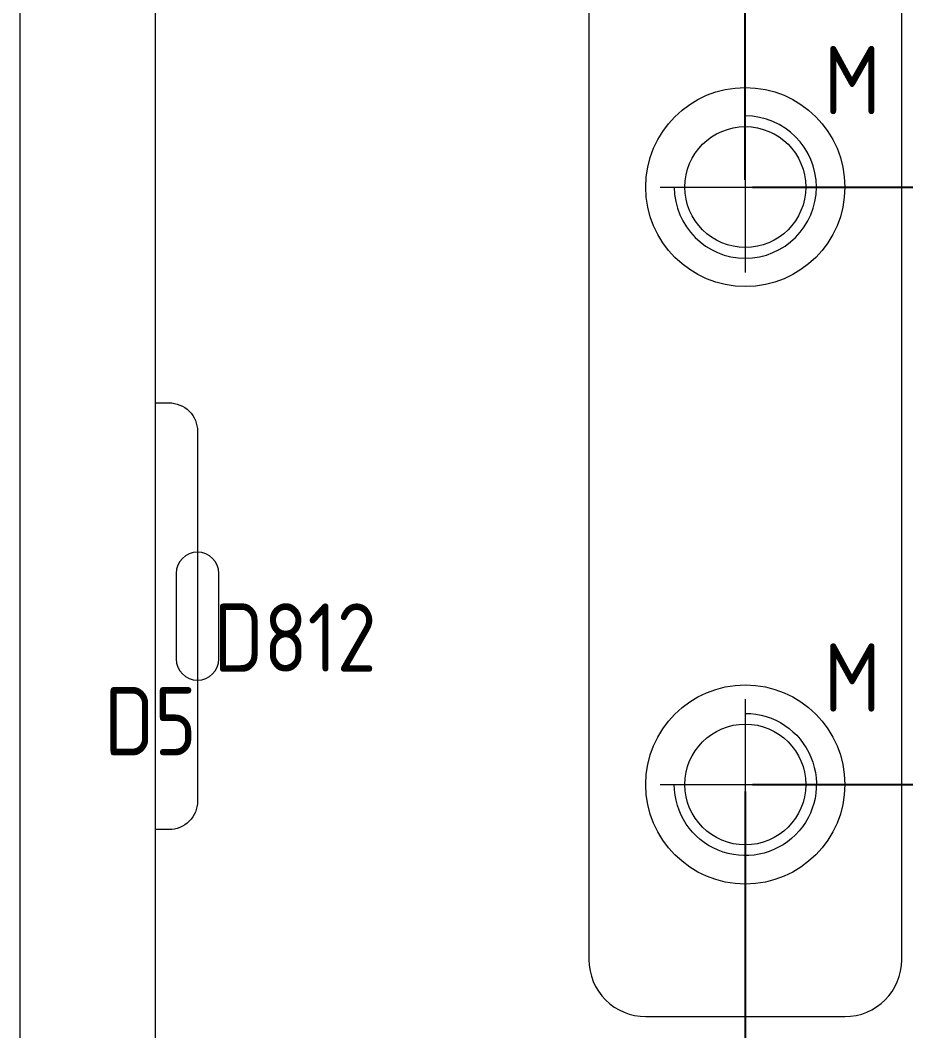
# Model space of a CAD drawing. Header units: millimetres. Extents: x 117382 to 126876, y -1151 to 1280.
# Drawn here: x 123301.8 to 123364.1, y 803.9 to 875 of the extents above; entities that cross this region are included whole.
import ezdxf
from ezdxf.enums import TextEntityAlignment as Align

# ---------------------------------------------------------------- set-up
doc = ezdxf.new("R2010")
doc.units = ezdxf.units.MM
for name, pattern in [('CENTER', [0]), ('DASHED', [0]), ('HIDDEN', [0])]:
    doc.linetypes.add(name, pattern=pattern)
for name, color, linetype in [('DIE_P', 2, 'Continuous'), ('DIM', 4, 'Continuous'), ('PRESS', 3, 'Continuous'), ('TEXT', 4, 'Continuous')]:
    doc.layers.add(name, color=color, linetype=linetype)
doc.styles.add('gbenor', font='gbenor.shx', dxfattribs={"bigfont": 'gbcbig.shx'})
doc.styles.get("Standard").update_dxf_attribs({"font": 'txt.shx', "width": 0.85, "bigfont": 'ctxt.shx'})
doc.dimstyles.new('T-2-WX', dxfattribs={"dimtxt": 2, "dimasz": 2, "dimexe": 0.5, "dimexo": 0.5, "dimgap": 0.5, "dimtad": 1, "dimtxsty": 'Standard', "dimblk": 'OPEN30', "dimcen": 0, "dimazin": 3, "dimtfac": 1, "dimtmove": 0, "dimatfit": 3, "dimldrblk": 'OPEN30', "dimlwd": -1, "dimlwe": -1})

# ---------------------------------------------------------------- blocks, each defined once
blk = doc.blocks.new('*u7583')
at = {"layer": 'DIE_P', "color": 2, "linetype": 'Continuous', "lineweight": 13}
for p, q in [((-20.704, 80.736), (-20.704, 8.169)), ((1.296, 8.169), (1.296, 80.736)), ((-16.704, 4.169), (-2.704, 4.169))]:
    blk.add_line(p, q, dxfattribs=at)
for centre, start, end in [((-16.704, 8.169), 180, 270.00001), ((-2.704, 8.169), 270, 0)]:
    blk.add_arc(centre, 4, start, end, dxfattribs=at)
blk = doc.blocks.new('*D7623')
at = {"layer": 'Defpoints', "color": 0}
for p in [(123352.823, 821.222), (123413.823, 821.222), (123301.823, 789.224)]:
    blk.add_point(p, dxfattribs=at)
at = {"layer": 'DIM', "color": 0}
for p, q in [((123353.323, 821.222), (123405.823, 821.222)), ((123405.823, 821.222), (123409.823, 821.222)), ((123409.823, 821.222), (123417.076, 821.222))]:
    blk.add_line(p, q, dxfattribs=at)
at = {"layer": 'DIM', "color": 0, "lineweight": 5, "insert": (123415.699, 822.722), "char_height": 2, "attachment_point": 5}
blk.add_mtext('32', dxfattribs=at)
blk = doc.blocks.new('_Open30')
blk = doc.blocks.new('*D7624')
at = {"layer": 'Defpoints', "color": 0}
for p in [(123352.823, 863.222), (123413.823, 863.222), (123301.823, 789.224)]:
    blk.add_point(p, dxfattribs=at)
at = {"layer": 'DIM', "color": 0}
for p, q in [((123353.323, 863.222), (123405.823, 863.222)), ((123405.823, 863.222), (123409.823, 863.222)), ((123409.823, 863.222), (123417.157, 863.222))]:
    blk.add_line(p, q, dxfattribs=at)
at = {"layer": 'DIM', "color": 0, "lineweight": 5, "insert": (123415.74, 864.722), "char_height": 2, "attachment_point": 5}
blk.add_mtext('74', dxfattribs=at)
blk = doc.blocks.new('*D7625')
at = {"layer": 'Defpoints', "color": 0}
for p in [(123403.823, 889.224), (123413.823, 889.224), (123301.823, 789.224)]:
    blk.add_point(p, dxfattribs=at)
at = {"layer": 'DIM', "color": 0}
blk.add_line((123404.323, 889.224), (123418.452, 889.224), dxfattribs=at)
at = {"layer": 'DIM', "color": 0, "lineweight": 5, "insert": (123416.388, 890.724), "char_height": 2, "attachment_point": 5}
blk.add_mtext('100', dxfattribs=at)
blk = doc.blocks.new('*D7628')
at = {"layer": 'Defpoints', "color": 0}
for p in [(123352.823, 821.222), (123301.823, 789.224), (123352.823, 779.224)]:
    blk.add_point(p, dxfattribs=at)
at = {"layer": 'DIM', "color": 0}
blk.add_line((123352.823, 820.722), (123352.823, 776.457), dxfattribs=at)
at = {"layer": 'DIM', "color": 0, "lineweight": 5, "insert": (123351.323, 777.591), "char_height": 2, "attachment_point": 5, "rotation": 90}
blk.add_mtext('51', dxfattribs=at)
blk = doc.blocks.new('*D7630')
at = {"layer": 'Defpoints', "color": 0}
for p in [(123403.823, 899.224), (123403.823, 889.224), (123301.823, 789.224)]:
    blk.add_point(p, dxfattribs=at)
at = {"layer": 'DIM', "color": 0}
blk.add_line((123403.823, 889.724), (123403.823, 903.853), dxfattribs=at)
at = {"layer": 'DIM', "color": 0, "lineweight": 5, "insert": (123402.323, 901.788), "char_height": 2, "attachment_point": 5, "rotation": 90}
blk.add_mtext('102', dxfattribs=at)
blk = doc.blocks.new('*D7631')
at = {"layer": 'Defpoints', "color": 0}
for p in [(123352.823, 899.224), (123352.823, 863.222), (123301.823, 789.224)]:
    blk.add_point(p, dxfattribs=at)
at = {"layer": 'DIM', "color": 0}
blk.add_line((123352.823, 863.722), (123352.823, 901.991), dxfattribs=at)
at = {"layer": 'DIM', "color": 0, "lineweight": 5, "insert": (123351.323, 900.857), "char_height": 2, "attachment_point": 5, "rotation": 90}
blk.add_mtext('51', dxfattribs=at)

msp = doc.modelspace()

# ---------------------------------------------------------------- linework, layer by layer
at = {"layer": 'DIE_P', "linetype": 'CENTER', "lineweight": 5}
for p, q in [((123352.823, 869.222), (123352.823, 857.222)), ((123346.823, 863.222), (123358.823, 863.222))]:
    msp.add_line(p, q, dxfattribs=at)
at = {"layer": 'DIE_P', "color": 1, "linetype": 'Continuous', "lineweight": 5}
msp.add_lwpolyline([(123312.323, 789.226), (123393.323, 789.226, 0.414214), (123394.323, 790.226), (123394.323, 877.722, -0.414214), (123395.823, 879.222), (123399.323, 879.222, 0.414214), (123400.823, 880.722), (123400.823, 887.722, 0.414214), (123399.323, 889.222), (123306.323, 889.222, 0.414214), (123304.823, 887.722), (123304.823, 880.722, 0.414214), (123306.323, 879.222), (123309.823, 879.222, -0.414214), (123311.323, 877.722), (123311.323, 790.226, 0.414214)], format="xyb", close=True, dxfattribs=at)
at = {"layer": 'DIE_P', "color": 6, "linetype": 'Continuous', "lineweight": 5}
msp.add_lwpolyline([(123311.323, 848.052), (123312.293, 848.052, -0.414214), (123314.293, 846.052), (123314.293, 820.052, -0.414214), (123312.293, 818.052), (123311.323, 818.052)], format="xyb", dxfattribs=at)
at = {"layer": 'DIE_P', "color": 3, "linetype": 'DASHED', "lineweight": 5, "ltscale": 0.5}
msp.add_lwpolyline([(123315.793, 830.052), (123315.793, 836.052, 1), (123312.793, 836.052), (123312.793, 830.052, 1)], format="xyb", close=True, dxfattribs=at)
at = {"layer": 'DIE_P', "linetype": 'CENTER', "lineweight": 5}
for points in [[(123352.823, 827.222), (123352.823, 815.222)], [(123346.823, 821.222), (123358.823, 821.222)]]:
    msp.add_lwpolyline(points, dxfattribs=at)
at = {"layer": 'DIE_P', "lineweight": 5}
msp.add_lwpolyline([(123352.823, 826.222, -2.414214), (123347.823, 821.222)], format="xyb", dxfattribs=at)
at = {"layer": 'DIE_P', "linetype": 'Continuous', "lineweight": 5}
for centre in [(123352.823, 863.222), (123352.823, 821.222)]:
    msp.add_circle(centre, 7, dxfattribs=at)
at = {"layer": 'DIE_P', "lineweight": 5}
for centre in [(123352.823, 863.222), (123352.823, 821.222)]:
    msp.add_circle(centre, 4.25, dxfattribs=at)
msp.add_arc((123352.823, 863.222), 5, 180, 90, dxfattribs=at)
at = {"layer": 'PRESS', "color": 8, "linetype": 'HIDDEN', "lineweight": 5}
msp.add_lwpolyline([(123301.823, 789.224), (123301.823, 889.224), (123403.823, 889.224), (123403.823, 789.224)], close=True, dxfattribs=at)

# ---------------------------------------------------------------- block references
at = {"layer": 'PRESS', "color": 4, "lineweight": 5}
msp.add_blockref('*u7583', (123362.527, 800.736), dxfattribs=at)

# ---------------------------------------------------------------- texts
at = {"layer": 'TEXT', "color": 4, "lineweight": 5, "style": 'gbenor'}
for p in [(123360.347, 870.746), (123360.347, 828.746)]:
    msp.add_text('M', height=4.8, dxfattribs=at).set_placement(p, align=Align.MIDDLE_CENTER)
at = {"layer": 'TEXT', "color": 6, "lineweight": 5, "style": 'gbenor'}
for s, p in [('D812', (123321.154, 831.551)), ('D5', (123310.986, 825.674))]:
    msp.add_text(s, height=4.8, dxfattribs=at).set_placement(p, align=Align.MIDDLE_CENTER)

# ---------------------------------------------------------------- dimensions: what is measured, and where the dimension line sits
at = {"layer": 'DIM', "color": 4, "lineweight": 5}
for feature_location, offset, dtype, picture, middle in [((123403.823, 889.224), (0, 10), 1, '*D7630', (123402.323, 901.788)), ((123352.823, 863.222), (0, 36.002), 1, '*D7631', (123351.323, 900.857)), ((123403.823, 889.224), (10, 0), 0, '*D7625', (123416.388, 890.724)), ((123352.823, 863.222), (61, 0), 0, '*D7624', (123415.74, 864.722)), ((123352.823, 821.222), (61, 0), 0, '*D7623', (123415.699, 822.722)), ((123352.823, 821.222), (0, -41.998), 1, '*D7628', (123351.323, 777.591))]:
    dim = msp.add_ordinate_dim(feature_location=feature_location, offset=offset, dtype=dtype, origin=(123301.823, 789.224), dimstyle='T-2-WX', dxfattribs=at)
    dim.commit()
    dim.dimension.update_dxf_attribs({"geometry": picture, "text_midpoint": middle})

doc.saveas('drawing.dxf')
